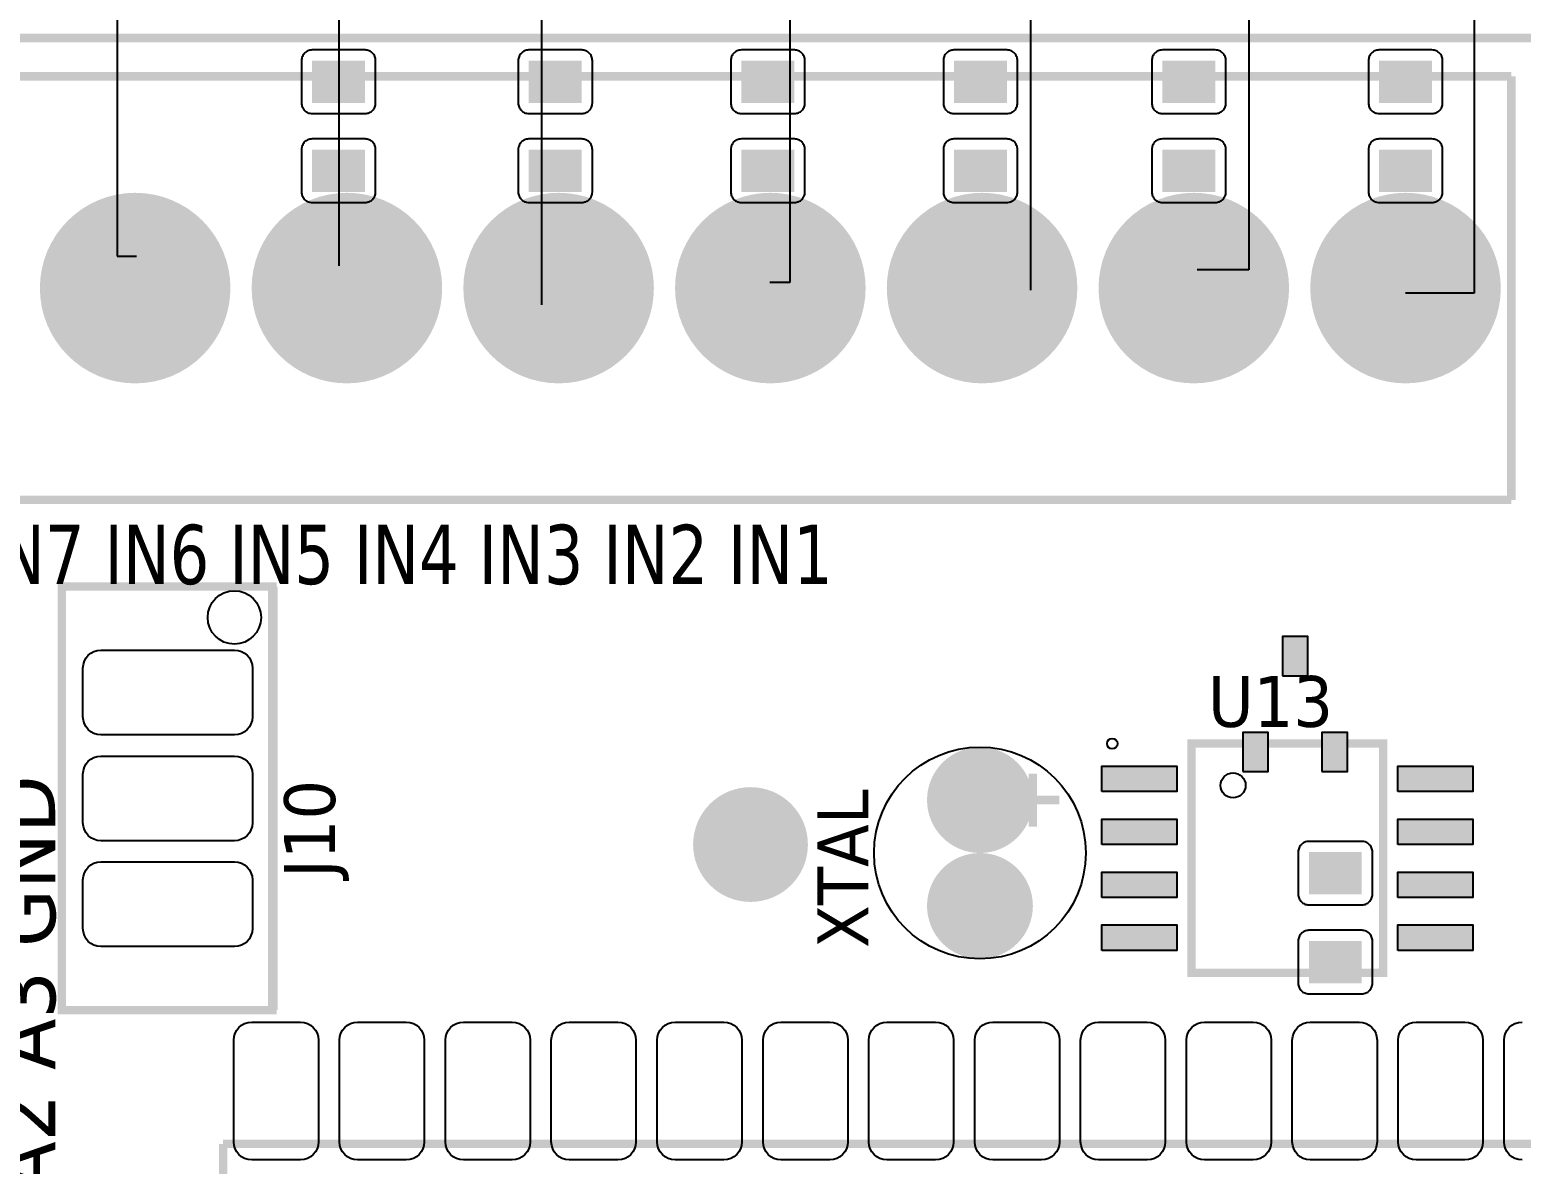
# Model space of a CAD drawing. Header units: millimetres. Extents: x 123.5 to 144.3, y 105.4 to 121.6.
# Drawn here: x 126.4 to 128.936, y 114.852 to 116.781 of the extents above; entities that cross this region are included whole.
import ezdxf

# ---------------------------------------------------------------- set-up
doc = ezdxf.new("R2010")
doc.units = ezdxf.units.MM
doc.layers.add('DESC', color=250, linetype='Continuous')
doc.layers.add('WIRES', color=7, linetype='Continuous')
doc.styles.get("Standard").update_dxf_attribs({"font": 'tahoma.ttf'})

# ---------------------------------------------------------------- blocks, each defined once
blk = doc.blocks.new('RPAD')
blk.add_trace([(-0.5, -0.5), (-0.5, 0.5), (0.5, -0.5), (0.5, 0.5)])
blk = doc.blocks.new('EPAD')
at = {"const_width": 0.5}
blk.add_lwpolyline([(-0.25, 0, 1), (0.25, 0, 1)], format="xyb", close=True, dxfattribs=at)
blk = doc.blocks.new('DIELEC-AUT006')
for points, const_width in [([(145.7768, 111.1683), (155.7749, 111.1683), (155.7749, 115.8809), (145.7768, 115.8809), (145.7768, 111.1683)], 0.012), ([(145.7768, 111.1683), (155.7749, 111.1683), (155.7749, 115.8809), (145.7768, 115.8809), (145.7768, 111.1683)], 0.012), ([(145.7768, 111.1683), (155.7749, 111.1683), (155.7749, 115.8809), (145.7768, 115.8809), (145.7768, 111.1683)], 0.012), ([(146.2256, 115.2266), (146.2256, 115.8266), (148.6256, 115.8266)], 0.012), ([(146.2256, 115.2266), (146.2256, 115.8266), (148.6256, 115.8266)], 0.012), ([(146.2256, 115.2266), (146.2256, 115.8266), (148.6256, 115.8266)], 0.012), ([(148.6256, 115.2266), (148.6256, 115.8266)], 0.012), ([(148.6256, 115.2266), (148.6256, 115.8266)], 0.012), ([(148.6256, 115.2266), (148.6256, 115.8266)], 0.012), ([(148.6256, 115.2266), (146.2256, 115.2266)], 0.012), ([(148.6256, 115.2266), (146.2256, 115.2266)], 0.012), ([(148.6256, 115.2266), (146.2256, 115.2266)], 0.012), ([(146.5717, 114.5037), (146.8699, 114.5037), (146.8699, 115.1037), (146.5717, 115.1037), (146.5717, 114.5037)], 0.012), ([(146.5717, 114.5037), (146.8699, 114.5037), (146.8699, 115.1037), (146.5717, 115.1037), (146.5717, 114.5037)], 0.012), ([(146.5717, 114.5037), (146.8699, 114.5037), (146.8699, 115.1037), (146.5717, 115.1037), (146.5717, 114.5037)], 0.012), ([(146.8717, 115.1037), (146.8717, 114.5037)], 0.012), ([(146.8717, 115.1037), (146.8717, 114.5037)], 0.012), ([(146.8717, 115.1037), (146.8717, 114.5037)], 0.012), ([(148.1722, 114.5564), (148.4439, 114.5564), (148.4439, 114.8812), (148.1722, 114.8812), (148.1722, 114.5564)], 0.0118), ([(148.1722, 114.5564), (148.4439, 114.5564), (148.4439, 114.8812), (148.1722, 114.8812), (148.1722, 114.5564)], 0.0118), ([(148.1722, 114.5564), (148.4439, 114.5564), (148.4439, 114.8812), (148.1722, 114.8812), (148.1722, 114.5564)], 0.0118), ([(147.9476, 114.8388), (147.9476, 114.7638)], 0.012), ([(147.9476, 114.8388), (147.9476, 114.7638)], 0.012), ([(147.9476, 114.8388), (147.9476, 114.7638)], 0.012), ([(147.9851, 114.8013), (147.9101, 114.8013)], 0.012), ([(147.9851, 114.8013), (147.9101, 114.8013)], 0.012), ([(147.9851, 114.8013), (147.9101, 114.8013)], 0.012), ([(146.8002, 114.0892), (146.8002, 114.3142)], 0.012), ([(146.8002, 114.3142), (149.8002, 114.3142)], 0.012), ([(146.8002, 114.0892), (146.8002, 114.3142)], 0.012), ([(146.8002, 114.3142), (149.8002, 114.3142)], 0.012), ([(146.8002, 114.0892), (146.8002, 114.3142)], 0.012), ([(146.8002, 114.3142), (149.8002, 114.3142)], 0.012)]:
    blk.add_lwpolyline(points, dxfattribs=dict(const_width=const_width))
for points in [[(147.0163, 115.7889), (147.0163, 115.8489), (147.0163, 115.8504), (147.016, 115.852), (147.0157, 115.8534), (147.0152, 115.8548), (147.0146, 115.8561), (147.0138, 115.8573), (147.013, 115.8585), (147.012, 115.8596), (147.0109, 115.8605), (147.0098, 115.8614), (147.0085, 115.8621), (147.0072, 115.8627), (147.0058, 115.8632), (147.0044, 115.8636), (147.0029, 115.8638), (147.0013, 115.8639), (146.9263, 115.8639), (146.9248, 115.8638), (146.9233, 115.8636), (146.9218, 115.8632), (146.9204, 115.8627), (146.9191, 115.8621), (146.9179, 115.8614), (146.9167, 115.8605), (146.9157, 115.8596), (146.9147, 115.8585), (146.9139, 115.8573), (146.9131, 115.8561), (146.9125, 115.8548), (146.912, 115.8534), (146.9116, 115.852), (146.9114, 115.8504), (146.9113, 115.8489), (146.9113, 115.7889), (146.9114, 115.7873), (146.9116, 115.7858), (146.912, 115.7844), (146.9125, 115.783), (146.9131, 115.7817), (146.9139, 115.7804), (146.9147, 115.7793), (146.9157, 115.7782), (146.9167, 115.7773), (146.9179, 115.7764), (146.9191, 115.7757), (146.9204, 115.775), (146.9218, 115.7746), (146.9233, 115.7742), (146.9248, 115.774), (146.9263, 115.7739), (147.0013, 115.7739), (147.0029, 115.774), (147.0044, 115.7742), (147.0058, 115.7746), (147.0072, 115.775), (147.0085, 115.7757), (147.0098, 115.7764), (147.0109, 115.7773), (147.012, 115.7782), (147.013, 115.7793), (147.0138, 115.7804), (147.0146, 115.7817), (147.0152, 115.783), (147.0157, 115.7844), (147.016, 115.7858), (147.0163, 115.7873), (147.0163, 115.7889)], [(147.3234, 115.7889), (147.3234, 115.8489), (147.3233, 115.8504), (147.3231, 115.852), (147.3228, 115.8534), (147.3223, 115.8548), (147.3216, 115.8561), (147.3209, 115.8573), (147.32, 115.8585), (147.3191, 115.8596), (147.318, 115.8605), (147.3169, 115.8614), (147.3156, 115.8621), (147.3143, 115.8627), (147.3129, 115.8632), (147.3115, 115.8636), (147.31, 115.8638), (147.3084, 115.8639), (147.2334, 115.8639), (147.2319, 115.8638), (147.2303, 115.8636), (147.2289, 115.8632), (147.2275, 115.8627), (147.2262, 115.8621), (147.225, 115.8614), (147.2238, 115.8605), (147.2228, 115.8596), (147.2218, 115.8585), (147.2209, 115.8573), (147.2202, 115.8561), (147.2196, 115.8548), (147.2191, 115.8534), (147.2187, 115.852), (147.2185, 115.8504), (147.2184, 115.8489), (147.2184, 115.7889), (147.2185, 115.7873), (147.2187, 115.7858), (147.2191, 115.7844), (147.2196, 115.783), (147.2202, 115.7817), (147.2209, 115.7804), (147.2218, 115.7793), (147.2228, 115.7782), (147.2238, 115.7773), (147.225, 115.7764), (147.2262, 115.7757), (147.2275, 115.775), (147.2289, 115.7746), (147.2303, 115.7742), (147.2319, 115.774), (147.2334, 115.7739), (147.3084, 115.7739), (147.31, 115.774), (147.3115, 115.7742), (147.3129, 115.7746), (147.3143, 115.775), (147.3156, 115.7757), (147.3169, 115.7764), (147.318, 115.7773), (147.3191, 115.7782), (147.32, 115.7793), (147.3209, 115.7804), (147.3216, 115.7817), (147.3223, 115.783), (147.3228, 115.7844), (147.3231, 115.7858), (147.3233, 115.7873), (147.3234, 115.7889)], [(147.6246, 115.7889), (147.6246, 115.8489), (147.6245, 115.8504), (147.6243, 115.852), (147.6239, 115.8534), (147.6234, 115.8548), (147.6228, 115.8561), (147.6221, 115.8573), (147.6212, 115.8585), (147.6203, 115.8596), (147.6192, 115.8605), (147.6181, 115.8614), (147.6168, 115.8621), (147.6155, 115.8627), (147.6141, 115.8632), (147.6127, 115.8636), (147.6112, 115.8638), (147.6096, 115.8639), (147.5346, 115.8639), (147.533, 115.8638), (147.5315, 115.8636), (147.5301, 115.8632), (147.5287, 115.8627), (147.5274, 115.8621), (147.5261, 115.8614), (147.525, 115.8605), (147.5239, 115.8596), (147.523, 115.8585), (147.5221, 115.8573), (147.5214, 115.8561), (147.5208, 115.8548), (147.5203, 115.8534), (147.5199, 115.852), (147.5197, 115.8504), (147.5196, 115.8489), (147.5196, 115.7889), (147.5197, 115.7873), (147.5199, 115.7858), (147.5203, 115.7844), (147.5208, 115.783), (147.5214, 115.7817), (147.5221, 115.7804), (147.523, 115.7793), (147.5239, 115.7782), (147.525, 115.7773), (147.5261, 115.7764), (147.5274, 115.7757), (147.5287, 115.775), (147.5301, 115.7746), (147.5315, 115.7742), (147.533, 115.774), (147.5346, 115.7739), (147.6096, 115.7739), (147.6112, 115.774), (147.6127, 115.7742), (147.6141, 115.7746), (147.6155, 115.775), (147.6168, 115.7757), (147.6181, 115.7764), (147.6192, 115.7773), (147.6203, 115.7782), (147.6212, 115.7793), (147.6221, 115.7804), (147.6228, 115.7817), (147.6234, 115.783), (147.6239, 115.7844), (147.6243, 115.7858), (147.6245, 115.7873), (147.6246, 115.7889)], [(147.9258, 115.7889), (147.9258, 115.8489), (147.9257, 115.8504), (147.9255, 115.852), (147.9251, 115.8534), (147.9246, 115.8548), (147.924, 115.8561), (147.9233, 115.8573), (147.9224, 115.8585), (147.9214, 115.8596), (147.9204, 115.8605), (147.9192, 115.8614), (147.918, 115.8621), (147.9167, 115.8627), (147.9153, 115.8632), (147.9138, 115.8636), (147.9123, 115.8638), (147.9108, 115.8639), (147.8358, 115.8639), (147.8342, 115.8638), (147.8327, 115.8636), (147.8313, 115.8632), (147.8299, 115.8627), (147.8286, 115.8621), (147.8273, 115.8614), (147.8262, 115.8605), (147.8251, 115.8596), (147.8242, 115.8585), (147.8233, 115.8573), (147.8226, 115.8561), (147.8219, 115.8548), (147.8214, 115.8534), (147.8211, 115.852), (147.8209, 115.8504), (147.8208, 115.8489), (147.8208, 115.7889), (147.8209, 115.7873), (147.8211, 115.7858), (147.8214, 115.7844), (147.8219, 115.783), (147.8226, 115.7817), (147.8233, 115.7804), (147.8242, 115.7793), (147.8251, 115.7782), (147.8262, 115.7773), (147.8273, 115.7764), (147.8286, 115.7757), (147.8299, 115.775), (147.8313, 115.7746), (147.8327, 115.7742), (147.8342, 115.774), (147.8358, 115.7739), (147.9108, 115.7739), (147.9123, 115.774), (147.9138, 115.7742), (147.9153, 115.7746), (147.9167, 115.775), (147.918, 115.7757), (147.9192, 115.7764), (147.9204, 115.7773), (147.9214, 115.7782), (147.9224, 115.7793), (147.9233, 115.7804), (147.924, 115.7817), (147.9246, 115.783), (147.9251, 115.7844), (147.9255, 115.7858), (147.9257, 115.7873), (147.9258, 115.7889)], [(148.2211, 115.7889), (148.2211, 115.8489), (148.221, 115.8504), (148.2208, 115.852), (148.2204, 115.8534), (148.2199, 115.8548), (148.2193, 115.8561), (148.2185, 115.8573), (148.2177, 115.8585), (148.2167, 115.8596), (148.2157, 115.8605), (148.2145, 115.8614), (148.2133, 115.8621), (148.212, 115.8627), (148.2106, 115.8632), (148.2091, 115.8636), (148.2076, 115.8638), (148.2061, 115.8639), (148.1311, 115.8639), (148.1295, 115.8638), (148.128, 115.8636), (148.1265, 115.8632), (148.1252, 115.8627), (148.1238, 115.8621), (148.1226, 115.8614), (148.1215, 115.8605), (148.1204, 115.8596), (148.1194, 115.8585), (148.1186, 115.8573), (148.1178, 115.8561), (148.1172, 115.8548), (148.1167, 115.8534), (148.1164, 115.852), (148.1161, 115.8504), (148.1161, 115.8489), (148.1161, 115.7889), (148.1161, 115.7873), (148.1164, 115.7858), (148.1167, 115.7844), (148.1172, 115.783), (148.1178, 115.7817), (148.1186, 115.7804), (148.1194, 115.7793), (148.1204, 115.7782), (148.1215, 115.7773), (148.1226, 115.7764), (148.1238, 115.7757), (148.1252, 115.775), (148.1265, 115.7746), (148.128, 115.7742), (148.1295, 115.774), (148.1311, 115.7739), (148.2061, 115.7739), (148.2076, 115.774), (148.2091, 115.7742), (148.2106, 115.7746), (148.212, 115.775), (148.2133, 115.7757), (148.2145, 115.7764), (148.2157, 115.7773), (148.2167, 115.7782), (148.2177, 115.7793), (148.2185, 115.7804), (148.2193, 115.7817), (148.2199, 115.783), (148.2204, 115.7844), (148.2208, 115.7858), (148.221, 115.7873), (148.2211, 115.7889)], [(148.5281, 115.7889), (148.5281, 115.8489), (148.5281, 115.8504), (148.5278, 115.852), (148.5275, 115.8534), (148.527, 115.8548), (148.5264, 115.8561), (148.5256, 115.8573), (148.5248, 115.8585), (148.5238, 115.8596), (148.5227, 115.8605), (148.5216, 115.8614), (148.5204, 115.8621), (148.519, 115.8627), (148.5177, 115.8632), (148.5162, 115.8636), (148.5147, 115.8638), (148.5131, 115.8639), (148.4381, 115.8639), (148.4366, 115.8638), (148.4351, 115.8636), (148.4336, 115.8632), (148.4322, 115.8627), (148.4309, 115.8621), (148.4297, 115.8614), (148.4285, 115.8605), (148.4275, 115.8596), (148.4265, 115.8585), (148.4257, 115.8573), (148.4249, 115.8561), (148.4243, 115.8548), (148.4238, 115.8534), (148.4234, 115.852), (148.4232, 115.8504), (148.4231, 115.8489), (148.4231, 115.7889), (148.4232, 115.7873), (148.4234, 115.7858), (148.4238, 115.7844), (148.4243, 115.783), (148.4249, 115.7817), (148.4257, 115.7804), (148.4265, 115.7793), (148.4275, 115.7782), (148.4285, 115.7773), (148.4297, 115.7764), (148.4309, 115.7757), (148.4322, 115.775), (148.4336, 115.7746), (148.4351, 115.7742), (148.4366, 115.774), (148.4381, 115.7739), (148.5131, 115.7739), (148.5147, 115.774), (148.5162, 115.7742), (148.5177, 115.7746), (148.519, 115.775), (148.5204, 115.7757), (148.5216, 115.7764), (148.5227, 115.7773), (148.5238, 115.7782), (148.5248, 115.7793), (148.5256, 115.7804), (148.5264, 115.7817), (148.527, 115.783), (148.5275, 115.7844), (148.5278, 115.7858), (148.5281, 115.7873), (148.5281, 115.7889)], [(147.0163, 115.6629), (147.0163, 115.7229), (147.0163, 115.7244), (147.016, 115.726), (147.0157, 115.7274), (147.0152, 115.7288), (147.0146, 115.7301), (147.0138, 115.7313), (147.013, 115.7325), (147.012, 115.7336), (147.0109, 115.7345), (147.0098, 115.7354), (147.0085, 115.7361), (147.0072, 115.7367), (147.0058, 115.7372), (147.0044, 115.7376), (147.0029, 115.7378), (147.0013, 115.7379), (146.9263, 115.7379), (146.9248, 115.7378), (146.9233, 115.7376), (146.9218, 115.7372), (146.9204, 115.7367), (146.9191, 115.7361), (146.9179, 115.7354), (146.9167, 115.7345), (146.9157, 115.7336), (146.9147, 115.7325), (146.9139, 115.7313), (146.9131, 115.7301), (146.9125, 115.7288), (146.912, 115.7274), (146.9116, 115.726), (146.9114, 115.7244), (146.9113, 115.7229), (146.9113, 115.6629), (146.9114, 115.6613), (146.9116, 115.6598), (146.912, 115.6584), (146.9125, 115.657), (146.9131, 115.6557), (146.9139, 115.6544), (146.9147, 115.6533), (146.9157, 115.6522), (146.9167, 115.6513), (146.9179, 115.6504), (146.9191, 115.6497), (146.9204, 115.649), (146.9218, 115.6486), (146.9233, 115.6482), (146.9248, 115.648), (146.9263, 115.6479), (147.0013, 115.6479), (147.0029, 115.648), (147.0044, 115.6482), (147.0058, 115.6486), (147.0072, 115.649), (147.0085, 115.6497), (147.0098, 115.6504), (147.0109, 115.6513), (147.012, 115.6522), (147.013, 115.6533), (147.0138, 115.6544), (147.0146, 115.6557), (147.0152, 115.657), (147.0157, 115.6584), (147.016, 115.6598), (147.0163, 115.6613), (147.0163, 115.6629)], [(147.3234, 115.6629), (147.3234, 115.7229), (147.3233, 115.7244), (147.3231, 115.726), (147.3228, 115.7274), (147.3223, 115.7288), (147.3216, 115.7301), (147.3209, 115.7313), (147.32, 115.7325), (147.3191, 115.7336), (147.318, 115.7345), (147.3169, 115.7354), (147.3156, 115.7361), (147.3143, 115.7367), (147.3129, 115.7372), (147.3115, 115.7376), (147.31, 115.7378), (147.3084, 115.7379), (147.2334, 115.7379), (147.2319, 115.7378), (147.2303, 115.7376), (147.2289, 115.7372), (147.2275, 115.7367), (147.2262, 115.7361), (147.225, 115.7354), (147.2238, 115.7345), (147.2228, 115.7336), (147.2218, 115.7325), (147.2209, 115.7313), (147.2202, 115.7301), (147.2196, 115.7288), (147.2191, 115.7274), (147.2187, 115.726), (147.2185, 115.7244), (147.2184, 115.7229), (147.2184, 115.6629), (147.2185, 115.6613), (147.2187, 115.6598), (147.2191, 115.6584), (147.2196, 115.657), (147.2202, 115.6557), (147.2209, 115.6544), (147.2218, 115.6533), (147.2228, 115.6522), (147.2238, 115.6513), (147.225, 115.6504), (147.2262, 115.6497), (147.2275, 115.649), (147.2289, 115.6486), (147.2303, 115.6482), (147.2319, 115.648), (147.2334, 115.6479), (147.3084, 115.6479), (147.31, 115.648), (147.3115, 115.6482), (147.3129, 115.6486), (147.3143, 115.649), (147.3156, 115.6497), (147.3169, 115.6504), (147.318, 115.6513), (147.3191, 115.6522), (147.32, 115.6533), (147.3209, 115.6544), (147.3216, 115.6557), (147.3223, 115.657), (147.3228, 115.6584), (147.3231, 115.6598), (147.3233, 115.6613), (147.3234, 115.6629)], [(147.6246, 115.6629), (147.6246, 115.7229), (147.6245, 115.7244), (147.6243, 115.726), (147.6239, 115.7274), (147.6234, 115.7288), (147.6228, 115.7301), (147.6221, 115.7313), (147.6212, 115.7325), (147.6203, 115.7336), (147.6192, 115.7345), (147.6181, 115.7354), (147.6168, 115.7361), (147.6155, 115.7367), (147.6141, 115.7372), (147.6127, 115.7376), (147.6112, 115.7378), (147.6096, 115.7379), (147.5346, 115.7379), (147.533, 115.7378), (147.5315, 115.7376), (147.5301, 115.7372), (147.5287, 115.7367), (147.5274, 115.7361), (147.5261, 115.7354), (147.525, 115.7345), (147.5239, 115.7336), (147.523, 115.7325), (147.5221, 115.7313), (147.5214, 115.7301), (147.5208, 115.7288), (147.5203, 115.7274), (147.5199, 115.726), (147.5197, 115.7244), (147.5196, 115.7229), (147.5196, 115.6629), (147.5197, 115.6613), (147.5199, 115.6598), (147.5203, 115.6584), (147.5208, 115.657), (147.5214, 115.6557), (147.5221, 115.6544), (147.523, 115.6533), (147.5239, 115.6522), (147.525, 115.6513), (147.5261, 115.6504), (147.5274, 115.6497), (147.5287, 115.649), (147.5301, 115.6486), (147.5315, 115.6482), (147.533, 115.648), (147.5346, 115.6479), (147.6096, 115.6479), (147.6112, 115.648), (147.6127, 115.6482), (147.6141, 115.6486), (147.6155, 115.649), (147.6168, 115.6497), (147.6181, 115.6504), (147.6192, 115.6513), (147.6203, 115.6522), (147.6212, 115.6533), (147.6221, 115.6544), (147.6228, 115.6557), (147.6234, 115.657), (147.6239, 115.6584), (147.6243, 115.6598), (147.6245, 115.6613), (147.6246, 115.6629)], [(147.9258, 115.6629), (147.9258, 115.7229), (147.9257, 115.7244), (147.9255, 115.726), (147.9251, 115.7274), (147.9246, 115.7288), (147.924, 115.7301), (147.9233, 115.7313), (147.9224, 115.7325), (147.9214, 115.7336), (147.9204, 115.7345), (147.9192, 115.7354), (147.918, 115.7361), (147.9167, 115.7367), (147.9153, 115.7372), (147.9138, 115.7376), (147.9123, 115.7378), (147.9108, 115.7379), (147.8358, 115.7379), (147.8342, 115.7378), (147.8327, 115.7376), (147.8313, 115.7372), (147.8299, 115.7367), (147.8286, 115.7361), (147.8273, 115.7354), (147.8262, 115.7345), (147.8251, 115.7336), (147.8242, 115.7325), (147.8233, 115.7313), (147.8226, 115.7301), (147.8219, 115.7288), (147.8214, 115.7274), (147.8211, 115.726), (147.8209, 115.7244), (147.8208, 115.7229), (147.8208, 115.6629), (147.8209, 115.6613), (147.8211, 115.6598), (147.8214, 115.6584), (147.8219, 115.657), (147.8226, 115.6557), (147.8233, 115.6544), (147.8242, 115.6533), (147.8251, 115.6522), (147.8262, 115.6513), (147.8273, 115.6504), (147.8286, 115.6497), (147.8299, 115.649), (147.8313, 115.6486), (147.8327, 115.6482), (147.8342, 115.648), (147.8358, 115.6479), (147.9108, 115.6479), (147.9123, 115.648), (147.9138, 115.6482), (147.9153, 115.6486), (147.9167, 115.649), (147.918, 115.6497), (147.9192, 115.6504), (147.9204, 115.6513), (147.9214, 115.6522), (147.9224, 115.6533), (147.9233, 115.6544), (147.924, 115.6557), (147.9246, 115.657), (147.9251, 115.6584), (147.9255, 115.6598), (147.9257, 115.6613), (147.9258, 115.6629)], [(148.2211, 115.6629), (148.2211, 115.7229), (148.221, 115.7244), (148.2208, 115.726), (148.2204, 115.7274), (148.2199, 115.7288), (148.2193, 115.7301), (148.2185, 115.7313), (148.2177, 115.7325), (148.2167, 115.7336), (148.2157, 115.7345), (148.2145, 115.7354), (148.2133, 115.7361), (148.212, 115.7367), (148.2106, 115.7372), (148.2091, 115.7376), (148.2076, 115.7378), (148.2061, 115.7379), (148.1311, 115.7379), (148.1295, 115.7378), (148.128, 115.7376), (148.1265, 115.7372), (148.1252, 115.7367), (148.1238, 115.7361), (148.1226, 115.7354), (148.1215, 115.7345), (148.1204, 115.7336), (148.1194, 115.7325), (148.1186, 115.7313), (148.1178, 115.7301), (148.1172, 115.7288), (148.1167, 115.7274), (148.1164, 115.726), (148.1161, 115.7244), (148.1161, 115.7229), (148.1161, 115.6629), (148.1161, 115.6613), (148.1164, 115.6598), (148.1167, 115.6584), (148.1172, 115.657), (148.1178, 115.6557), (148.1186, 115.6544), (148.1194, 115.6533), (148.1204, 115.6522), (148.1215, 115.6513), (148.1226, 115.6504), (148.1238, 115.6497), (148.1252, 115.649), (148.1265, 115.6486), (148.128, 115.6482), (148.1295, 115.648), (148.1311, 115.6479), (148.2061, 115.6479), (148.2076, 115.648), (148.2091, 115.6482), (148.2106, 115.6486), (148.212, 115.649), (148.2133, 115.6497), (148.2145, 115.6504), (148.2157, 115.6513), (148.2167, 115.6522), (148.2177, 115.6533), (148.2185, 115.6544), (148.2193, 115.6557), (148.2199, 115.657), (148.2204, 115.6584), (148.2208, 115.6598), (148.221, 115.6613), (148.2211, 115.6629)], [(148.5281, 115.6629), (148.5281, 115.7229), (148.5281, 115.7244), (148.5278, 115.726), (148.5275, 115.7274), (148.527, 115.7288), (148.5264, 115.7301), (148.5256, 115.7313), (148.5248, 115.7325), (148.5238, 115.7336), (148.5227, 115.7345), (148.5216, 115.7354), (148.5204, 115.7361), (148.519, 115.7367), (148.5177, 115.7372), (148.5162, 115.7376), (148.5147, 115.7378), (148.5131, 115.7379), (148.4381, 115.7379), (148.4366, 115.7378), (148.4351, 115.7376), (148.4336, 115.7372), (148.4322, 115.7367), (148.4309, 115.7361), (148.4297, 115.7354), (148.4285, 115.7345), (148.4275, 115.7336), (148.4265, 115.7325), (148.4257, 115.7313), (148.4249, 115.7301), (148.4243, 115.7288), (148.4238, 115.7274), (148.4234, 115.726), (148.4232, 115.7244), (148.4231, 115.7229), (148.4231, 115.6629), (148.4232, 115.6613), (148.4234, 115.6598), (148.4238, 115.6584), (148.4243, 115.657), (148.4249, 115.6557), (148.4257, 115.6544), (148.4265, 115.6533), (148.4275, 115.6522), (148.4285, 115.6513), (148.4297, 115.6504), (148.4309, 115.6497), (148.4322, 115.649), (148.4336, 115.6486), (148.4351, 115.6482), (148.4366, 115.648), (148.4381, 115.6479), (148.5131, 115.6479), (148.5147, 115.648), (148.5162, 115.6482), (148.5177, 115.6486), (148.519, 115.649), (148.5204, 115.6497), (148.5216, 115.6504), (148.5227, 115.6513), (148.5238, 115.6522), (148.5248, 115.6533), (148.5256, 115.6544), (148.5264, 115.6557), (148.527, 115.657), (148.5275, 115.6584), (148.5278, 115.6598), (148.5281, 115.6613), (148.5281, 115.6629)], [(148.3011, 114.9775), (148.3371, 114.9775), (148.3371, 115.033), (148.3011, 115.033), (148.3011, 114.9775)], [(146.8417, 114.9882), (146.8417, 114.9192), (146.8412, 114.914), (146.8397, 114.9092), (146.8374, 114.9049), (146.8343, 114.9011), (146.8306, 114.898), (146.8262, 114.8957), (146.8214, 114.8942), (146.8162, 114.8937), (146.6272, 114.8937), (146.622, 114.8942), (146.6172, 114.8957), (146.6128, 114.898), (146.6091, 114.9011), (146.606, 114.9049), (146.6037, 114.9092), (146.6022, 114.914), (146.6017, 114.9192), (146.6017, 114.9882), (146.6022, 114.9934), (146.6037, 114.9983), (146.606, 115.0026), (146.6091, 115.0064), (146.6128, 115.0094), (146.6172, 115.0118), (146.622, 115.0132), (146.6272, 115.0137), (146.8162, 115.0137), (146.8214, 115.0132), (146.8262, 115.0118), (146.8306, 115.0094), (146.8343, 115.0064), (146.8374, 115.0026), (146.8397, 114.9983), (146.8412, 114.9934), (146.8417, 114.9882)], [(148.245, 114.8417), (148.281, 114.8417), (148.281, 114.8972), (148.245, 114.8972), (148.245, 114.8417)], [(148.3572, 114.8417), (148.3932, 114.8417), (148.3932, 114.8972), (148.3572, 114.8972), (148.3572, 114.8417)], [(146.8417, 114.8382), (146.8417, 114.7692), (146.8412, 114.764), (146.8397, 114.7592), (146.8374, 114.7549), (146.8343, 114.7511), (146.8306, 114.748), (146.8262, 114.7457), (146.8214, 114.7442), (146.8162, 114.7437), (146.6272, 114.7437), (146.622, 114.7442), (146.6172, 114.7457), (146.6128, 114.748), (146.6091, 114.7511), (146.606, 114.7549), (146.6037, 114.7592), (146.6022, 114.764), (146.6017, 114.7692), (146.6017, 114.8382), (146.6022, 114.8434), (146.6037, 114.8483), (146.606, 114.8526), (146.6091, 114.8564), (146.6128, 114.8594), (146.6172, 114.8618), (146.622, 114.8632), (146.6272, 114.8637), (146.8162, 114.8637), (146.8214, 114.8632), (146.8262, 114.8618), (146.8306, 114.8594), (146.8343, 114.8564), (146.8374, 114.8526), (146.8397, 114.8483), (146.8412, 114.8434), (146.8417, 114.8382)], [(148.0452, 114.8133), (148.0452, 114.8493), (148.1517, 114.8493), (148.1517, 114.8133), (148.0452, 114.8133)], [(148.4645, 114.8133), (148.4645, 114.8493), (148.571, 114.8493), (148.571, 114.8133), (148.4645, 114.8133)], [(148.0452, 114.7383), (148.0452, 114.7743), (148.1517, 114.7743), (148.1517, 114.7383), (148.0452, 114.7383)], [(148.4645, 114.7383), (148.4645, 114.7743), (148.571, 114.7743), (148.571, 114.7383), (148.4645, 114.7383)], [(148.4286, 114.6678), (148.4286, 114.7278), (148.4286, 114.7294), (148.4283, 114.7309), (148.428, 114.7323), (148.4275, 114.7337), (148.4269, 114.735), (148.4261, 114.7363), (148.4253, 114.7374), (148.4243, 114.7385), (148.4232, 114.7394), (148.4221, 114.7403), (148.4209, 114.741), (148.4195, 114.7416), (148.4182, 114.7421), (148.4167, 114.7425), (148.4152, 114.7427), (148.4136, 114.7428), (148.3386, 114.7428), (148.3371, 114.7427), (148.3356, 114.7425), (148.3341, 114.7421), (148.3327, 114.7416), (148.3314, 114.741), (148.3302, 114.7403), (148.329, 114.7394), (148.328, 114.7385), (148.327, 114.7374), (148.3262, 114.7363), (148.3254, 114.735), (148.3248, 114.7337), (148.3243, 114.7323), (148.3239, 114.7309), (148.3237, 114.7294), (148.3236, 114.7278), (148.3236, 114.6678), (148.3237, 114.6662), (148.3239, 114.6647), (148.3243, 114.6633), (148.3248, 114.6619), (148.3254, 114.6606), (148.3262, 114.6593), (148.327, 114.6582), (148.328, 114.6571), (148.329, 114.6562), (148.3302, 114.6553), (148.3314, 114.6546), (148.3327, 114.654), (148.3341, 114.6535), (148.3356, 114.6531), (148.3371, 114.6529), (148.3386, 114.6528), (148.4136, 114.6528), (148.4152, 114.6529), (148.4167, 114.6531), (148.4182, 114.6535), (148.4195, 114.654), (148.4209, 114.6546), (148.4221, 114.6553), (148.4232, 114.6562), (148.4243, 114.6571), (148.4253, 114.6582), (148.4261, 114.6593), (148.4269, 114.6606), (148.4275, 114.6619), (148.428, 114.6633), (148.4283, 114.6647), (148.4286, 114.6662), (148.4286, 114.6678)], [(146.8417, 114.6882), (146.8417, 114.6192), (146.8412, 114.614), (146.8397, 114.6092), (146.8374, 114.6049), (146.8343, 114.6011), (146.8306, 114.598), (146.8262, 114.5957), (146.8214, 114.5942), (146.8162, 114.5937), (146.6272, 114.5937), (146.622, 114.5942), (146.6172, 114.5957), (146.6128, 114.598), (146.6091, 114.6011), (146.606, 114.6049), (146.6037, 114.6092), (146.6022, 114.614), (146.6017, 114.6192), (146.6017, 114.6882), (146.6022, 114.6934), (146.6037, 114.6983), (146.606, 114.7026), (146.6091, 114.7064), (146.6128, 114.7094), (146.6172, 114.7118), (146.622, 114.7132), (146.6272, 114.7137), (146.8162, 114.7137), (146.8214, 114.7132), (146.8262, 114.7118), (146.8306, 114.7094), (146.8343, 114.7064), (146.8374, 114.7026), (146.8397, 114.6983), (146.8412, 114.6934), (146.8417, 114.6882)], [(148.0452, 114.6633), (148.0452, 114.6993), (148.1517, 114.6993), (148.1517, 114.6633), (148.0452, 114.6633)], [(148.4645, 114.6633), (148.4645, 114.6993), (148.571, 114.6993), (148.571, 114.6633), (148.4645, 114.6633)], [(148.0452, 114.5883), (148.0452, 114.6243), (148.1517, 114.6243), (148.1517, 114.5883), (148.0452, 114.5883)], [(148.4286, 114.5418), (148.4286, 114.6018), (148.4286, 114.6034), (148.4283, 114.6049), (148.428, 114.6063), (148.4275, 114.6077), (148.4269, 114.609), (148.4261, 114.6103), (148.4253, 114.6114), (148.4243, 114.6125), (148.4232, 114.6134), (148.4221, 114.6143), (148.4209, 114.615), (148.4195, 114.6156), (148.4182, 114.6161), (148.4167, 114.6165), (148.4152, 114.6167), (148.4136, 114.6168), (148.3386, 114.6168), (148.3371, 114.6167), (148.3356, 114.6165), (148.3341, 114.6161), (148.3327, 114.6156), (148.3314, 114.615), (148.3302, 114.6143), (148.329, 114.6134), (148.328, 114.6125), (148.327, 114.6114), (148.3262, 114.6103), (148.3254, 114.609), (148.3248, 114.6077), (148.3243, 114.6063), (148.3239, 114.6049), (148.3237, 114.6034), (148.3236, 114.6018), (148.3236, 114.5418), (148.3237, 114.5402), (148.3239, 114.5387), (148.3243, 114.5373), (148.3248, 114.5359), (148.3254, 114.5346), (148.3262, 114.5333), (148.327, 114.5322), (148.328, 114.5311), (148.329, 114.5302), (148.3302, 114.5293), (148.3314, 114.5286), (148.3327, 114.528), (148.3341, 114.5275), (148.3356, 114.5271), (148.3371, 114.5269), (148.3386, 114.5268), (148.4136, 114.5268), (148.4152, 114.5269), (148.4167, 114.5271), (148.4182, 114.5275), (148.4195, 114.528), (148.4209, 114.5286), (148.4221, 114.5293), (148.4232, 114.5302), (148.4243, 114.5311), (148.4253, 114.5322), (148.4261, 114.5333), (148.4269, 114.5346), (148.4275, 114.5359), (148.428, 114.5373), (148.4283, 114.5387), (148.4286, 114.5402), (148.4286, 114.5418)], [(148.4645, 114.5883), (148.4645, 114.6243), (148.571, 114.6243), (148.571, 114.5883), (148.4645, 114.5883)], [(146.9097, 114.2917), (146.8407, 114.2917), (146.8355, 114.2922), (146.8307, 114.2936), (146.8264, 114.296), (146.8226, 114.299), (146.8195, 114.3028), (146.8172, 114.3071), (146.8158, 114.312), (146.8152, 114.3172), (146.8152, 114.4612), (146.8158, 114.4664), (146.8172, 114.4712), (146.8195, 114.4755), (146.8226, 114.4793), (146.8264, 114.4824), (146.8307, 114.4847), (146.8355, 114.4862), (146.8407, 114.4867), (146.9097, 114.4867), (146.915, 114.4862), (146.9198, 114.4847), (146.9241, 114.4824), (146.9279, 114.4793), (146.931, 114.4755), (146.9333, 114.4712), (146.9347, 114.4664), (146.9352, 114.4612), (146.9352, 114.3172), (146.9347, 114.312), (146.9333, 114.3071), (146.931, 114.3028), (146.9279, 114.299), (146.9241, 114.296), (146.9198, 114.2936), (146.915, 114.2922), (146.9097, 114.2917)], [(147.0597, 114.2917), (146.9907, 114.2917), (146.9855, 114.2922), (146.9807, 114.2936), (146.9764, 114.296), (146.9726, 114.299), (146.9695, 114.3028), (146.9672, 114.3071), (146.9658, 114.312), (146.9652, 114.3172), (146.9652, 114.4612), (146.9658, 114.4664), (146.9672, 114.4712), (146.9695, 114.4755), (146.9726, 114.4793), (146.9764, 114.4824), (146.9807, 114.4847), (146.9855, 114.4862), (146.9907, 114.4867), (147.0597, 114.4867), (147.065, 114.4862), (147.0698, 114.4847), (147.0741, 114.4824), (147.0779, 114.4793), (147.081, 114.4755), (147.0833, 114.4712), (147.0847, 114.4664), (147.0852, 114.4612), (147.0852, 114.3172), (147.0847, 114.312), (147.0833, 114.3071), (147.081, 114.3028), (147.0779, 114.299), (147.0741, 114.296), (147.0698, 114.2936), (147.065, 114.2922), (147.0597, 114.2917)], [(147.2097, 114.2917), (147.1407, 114.2917), (147.1355, 114.2922), (147.1307, 114.2936), (147.1264, 114.296), (147.1226, 114.299), (147.1195, 114.3028), (147.1172, 114.3071), (147.1158, 114.312), (147.1152, 114.3172), (147.1152, 114.4612), (147.1158, 114.4664), (147.1172, 114.4712), (147.1195, 114.4755), (147.1226, 114.4793), (147.1264, 114.4824), (147.1307, 114.4847), (147.1355, 114.4862), (147.1407, 114.4867), (147.2097, 114.4867), (147.215, 114.4862), (147.2198, 114.4847), (147.2241, 114.4824), (147.2279, 114.4793), (147.231, 114.4755), (147.2333, 114.4712), (147.2347, 114.4664), (147.2352, 114.4612), (147.2352, 114.3172), (147.2347, 114.312), (147.2333, 114.3071), (147.231, 114.3028), (147.2279, 114.299), (147.2241, 114.296), (147.2198, 114.2936), (147.215, 114.2922), (147.2097, 114.2917)], [(147.3597, 114.2917), (147.2907, 114.2917), (147.2855, 114.2922), (147.2807, 114.2936), (147.2764, 114.296), (147.2726, 114.299), (147.2695, 114.3028), (147.2672, 114.3071), (147.2658, 114.312), (147.2652, 114.3172), (147.2652, 114.4612), (147.2658, 114.4664), (147.2672, 114.4712), (147.2695, 114.4755), (147.2726, 114.4793), (147.2764, 114.4824), (147.2807, 114.4847), (147.2855, 114.4862), (147.2907, 114.4867), (147.3597, 114.4867), (147.365, 114.4862), (147.3698, 114.4847), (147.3741, 114.4824), (147.3779, 114.4793), (147.381, 114.4755), (147.3833, 114.4712), (147.3847, 114.4664), (147.3852, 114.4612), (147.3852, 114.3172), (147.3847, 114.312), (147.3833, 114.3071), (147.381, 114.3028), (147.3779, 114.299), (147.3741, 114.296), (147.3698, 114.2936), (147.365, 114.2922), (147.3597, 114.2917)], [(147.5097, 114.2917), (147.4407, 114.2917), (147.4355, 114.2922), (147.4307, 114.2936), (147.4264, 114.296), (147.4226, 114.299), (147.4195, 114.3028), (147.4172, 114.3071), (147.4158, 114.312), (147.4152, 114.3172), (147.4152, 114.4612), (147.4158, 114.4664), (147.4172, 114.4712), (147.4195, 114.4755), (147.4226, 114.4793), (147.4264, 114.4824), (147.4307, 114.4847), (147.4355, 114.4862), (147.4407, 114.4867), (147.5097, 114.4867), (147.515, 114.4862), (147.5198, 114.4847), (147.5241, 114.4824), (147.5279, 114.4793), (147.531, 114.4755), (147.5333, 114.4712), (147.5347, 114.4664), (147.5352, 114.4612), (147.5352, 114.3172), (147.5347, 114.312), (147.5333, 114.3071), (147.531, 114.3028), (147.5279, 114.299), (147.5241, 114.296), (147.5198, 114.2936), (147.515, 114.2922), (147.5097, 114.2917)], [(147.6597, 114.2917), (147.5907, 114.2917), (147.5855, 114.2922), (147.5807, 114.2936), (147.5764, 114.296), (147.5726, 114.299), (147.5695, 114.3028), (147.5672, 114.3071), (147.5658, 114.312), (147.5652, 114.3172), (147.5652, 114.4612), (147.5658, 114.4664), (147.5672, 114.4712), (147.5695, 114.4755), (147.5726, 114.4793), (147.5764, 114.4824), (147.5807, 114.4847), (147.5855, 114.4862), (147.5907, 114.4867), (147.6597, 114.4867), (147.665, 114.4862), (147.6698, 114.4847), (147.6741, 114.4824), (147.6779, 114.4793), (147.681, 114.4755), (147.6833, 114.4712), (147.6847, 114.4664), (147.6852, 114.4612), (147.6852, 114.3172), (147.6847, 114.312), (147.6833, 114.3071), (147.681, 114.3028), (147.6779, 114.299), (147.6741, 114.296), (147.6698, 114.2936), (147.665, 114.2922), (147.6597, 114.2917)], [(147.8097, 114.2917), (147.7407, 114.2917), (147.7355, 114.2922), (147.7307, 114.2936), (147.7264, 114.296), (147.7226, 114.299), (147.7195, 114.3028), (147.7172, 114.3071), (147.7158, 114.312), (147.7152, 114.3172), (147.7152, 114.4612), (147.7158, 114.4664), (147.7172, 114.4712), (147.7195, 114.4755), (147.7226, 114.4793), (147.7264, 114.4824), (147.7307, 114.4847), (147.7355, 114.4862), (147.7407, 114.4867), (147.8097, 114.4867), (147.815, 114.4862), (147.8198, 114.4847), (147.8241, 114.4824), (147.8279, 114.4793), (147.831, 114.4755), (147.8333, 114.4712), (147.8347, 114.4664), (147.8352, 114.4612), (147.8352, 114.3172), (147.8347, 114.312), (147.8333, 114.3071), (147.831, 114.3028), (147.8279, 114.299), (147.8241, 114.296), (147.8198, 114.2936), (147.815, 114.2922), (147.8097, 114.2917)], [(147.9597, 114.2917), (147.8907, 114.2917), (147.8855, 114.2922), (147.8807, 114.2936), (147.8764, 114.296), (147.8726, 114.299), (147.8695, 114.3028), (147.8672, 114.3071), (147.8658, 114.312), (147.8652, 114.3172), (147.8652, 114.4612), (147.8658, 114.4664), (147.8672, 114.4712), (147.8695, 114.4755), (147.8726, 114.4793), (147.8764, 114.4824), (147.8807, 114.4847), (147.8855, 114.4862), (147.8907, 114.4867), (147.9597, 114.4867), (147.965, 114.4862), (147.9698, 114.4847), (147.9741, 114.4824), (147.9779, 114.4793), (147.981, 114.4755), (147.9833, 114.4712), (147.9847, 114.4664), (147.9852, 114.4612), (147.9852, 114.3172), (147.9847, 114.312), (147.9833, 114.3071), (147.981, 114.3028), (147.9779, 114.299), (147.9741, 114.296), (147.9698, 114.2936), (147.965, 114.2922), (147.9597, 114.2917)], [(148.1097, 114.2917), (148.0407, 114.2917), (148.0355, 114.2922), (148.0307, 114.2936), (148.0264, 114.296), (148.0226, 114.299), (148.0195, 114.3028), (148.0172, 114.3071), (148.0158, 114.312), (148.0152, 114.3172), (148.0152, 114.4612), (148.0158, 114.4664), (148.0172, 114.4712), (148.0195, 114.4755), (148.0226, 114.4793), (148.0264, 114.4824), (148.0307, 114.4847), (148.0355, 114.4862), (148.0407, 114.4867), (148.1097, 114.4867), (148.115, 114.4862), (148.1198, 114.4847), (148.1241, 114.4824), (148.1279, 114.4793), (148.131, 114.4755), (148.1333, 114.4712), (148.1347, 114.4664), (148.1352, 114.4612), (148.1352, 114.3172), (148.1347, 114.312), (148.1333, 114.3071), (148.131, 114.3028), (148.1279, 114.299), (148.1241, 114.296), (148.1198, 114.2936), (148.115, 114.2922), (148.1097, 114.2917)], [(148.2597, 114.2917), (148.1907, 114.2917), (148.1855, 114.2922), (148.1807, 114.2936), (148.1764, 114.296), (148.1726, 114.299), (148.1695, 114.3028), (148.1672, 114.3071), (148.1658, 114.312), (148.1652, 114.3172), (148.1652, 114.4612), (148.1658, 114.4664), (148.1672, 114.4712), (148.1695, 114.4755), (148.1726, 114.4793), (148.1764, 114.4824), (148.1807, 114.4847), (148.1855, 114.4862), (148.1907, 114.4867), (148.2597, 114.4867), (148.265, 114.4862), (148.2698, 114.4847), (148.2741, 114.4824), (148.2779, 114.4793), (148.281, 114.4755), (148.2833, 114.4712), (148.2847, 114.4664), (148.2852, 114.4612), (148.2852, 114.3172), (148.2847, 114.312), (148.2833, 114.3071), (148.281, 114.3028), (148.2779, 114.299), (148.2741, 114.296), (148.2698, 114.2936), (148.265, 114.2922), (148.2597, 114.2917)], [(148.4097, 114.2917), (148.3407, 114.2917), (148.3355, 114.2922), (148.3307, 114.2936), (148.3264, 114.296), (148.3226, 114.299), (148.3195, 114.3028), (148.3172, 114.3071), (148.3158, 114.312), (148.3152, 114.3172), (148.3152, 114.4612), (148.3158, 114.4664), (148.3172, 114.4712), (148.3195, 114.4755), (148.3226, 114.4793), (148.3264, 114.4824), (148.3307, 114.4847), (148.3355, 114.4862), (148.3407, 114.4867), (148.4097, 114.4867), (148.415, 114.4862), (148.4198, 114.4847), (148.4241, 114.4824), (148.4279, 114.4793), (148.431, 114.4755), (148.4333, 114.4712), (148.4347, 114.4664), (148.4352, 114.4612), (148.4352, 114.3172), (148.4347, 114.312), (148.4333, 114.3071), (148.431, 114.3028), (148.4279, 114.299), (148.4241, 114.296), (148.4198, 114.2936), (148.415, 114.2922), (148.4097, 114.2917)], [(148.5597, 114.2917), (148.4907, 114.2917), (148.4855, 114.2922), (148.4807, 114.2936), (148.4764, 114.296), (148.4726, 114.299), (148.4695, 114.3028), (148.4672, 114.3071), (148.4658, 114.312), (148.4652, 114.3172), (148.4652, 114.4612), (148.4658, 114.4664), (148.4672, 114.4712), (148.4695, 114.4755), (148.4726, 114.4793), (148.4764, 114.4824), (148.4807, 114.4847), (148.4855, 114.4862), (148.4907, 114.4867), (148.5597, 114.4867), (148.565, 114.4862), (148.5698, 114.4847), (148.5741, 114.4824), (148.5779, 114.4793), (148.581, 114.4755), (148.5833, 114.4712), (148.5847, 114.4664), (148.5852, 114.4612), (148.5852, 114.3172), (148.5847, 114.312), (148.5833, 114.3071), (148.581, 114.3028), (148.5779, 114.299), (148.5741, 114.296), (148.5698, 114.2936), (148.565, 114.2922), (148.5597, 114.2917)]]:
    blk.add_lwpolyline(points, close=True)
blk.add_lwpolyline([(148.6407, 114.2917), (148.6355, 114.2922), (148.6307, 114.2936), (148.6264, 114.296), (148.6226, 114.299), (148.6195, 114.3028), (148.6172, 114.3071), (148.6158, 114.312), (148.6152, 114.3172), (148.6152, 114.4612), (148.6158, 114.4664), (148.6172, 114.4712), (148.6195, 114.4755), (148.6226, 114.4793), (148.6264, 114.4824), (148.6307, 114.4847), (148.6355, 114.4862), (148.6407, 114.4867)])
for centre, radius in [((146.8162, 115.06), 0.0378), ((146.8162, 115.06), 0.0378), ((146.8162, 115.06), 0.0378), ((147.8726, 114.7263), 0.15), ((147.8726, 114.7263), 0.15), ((147.8726, 114.7263), 0.15), ((148.06, 114.8812), 0.00738), ((148.06, 114.8812), 0.00738), ((148.06, 114.8812), 0.00738), ((148.2313, 114.8221), 0.0177), ((148.2313, 114.8221), 0.0177), ((148.2313, 114.8221), 0.0177)]:
    blk.add_circle(centre, radius)
at = {"zscale": 1.5}
for p, xscale, yscale, rotation in [((146.9638, 115.8189), 0.06, 0.07500000000000001, 270), ((147.2709, 115.8189), 0.06, 0.07500000000000001, 270), ((147.5721, 115.8189), 0.06, 0.07500000000000001, 270), ((147.8733, 115.8189), 0.06, 0.07500000000000001, 270), ((148.1686, 115.8189), 0.06, 0.07500000000000001, 270), ((148.4756, 115.8189), 0.06, 0.07500000000000001, 270), ((146.9638, 115.6929), 0.06, 0.07500000000000001, 270), ((147.2709, 115.6929), 0.06, 0.07500000000000001, 270), ((147.5721, 115.6929), 0.06, 0.07500000000000001, 270), ((147.8733, 115.6929), 0.06, 0.07500000000000001, 270), ((148.1686, 115.6929), 0.06, 0.07500000000000001, 270), ((148.4756, 115.6929), 0.06, 0.07500000000000001, 270), ((148.3191, 115.0053), 0.036, 0.05549999999999999, 180), ((148.263, 114.8695), 0.036, 0.05549999999999999, 180), ((148.3752, 114.8695), 0.036, 0.05549999999999999, 180), ((148.0984, 114.8313), 0.036, 0.1065, 90), ((148.5177, 114.8313), 0.036, 0.1065, 90), ((148.0984, 114.7563), 0.036, 0.1065, 90), ((148.5177, 114.7563), 0.036, 0.1065, 90), ((148.3761, 114.6978), 0.06, 0.07500000000000001, 270), ((148.0984, 114.6813), 0.036, 0.1065, 90), ((148.5177, 114.6813), 0.036, 0.1065, 90), ((148.0984, 114.6063), 0.036, 0.1065, 90), ((148.5177, 114.6063), 0.036, 0.1065, 90), ((148.3761, 114.5718), 0.06, 0.07500000000000001, 270)]:
    blk.add_blockref('RPAD', p, dxfattribs=dict(at, xscale=xscale, yscale=yscale, rotation=rotation))
for p, xscale, yscale in [((146.6756, 115.5266), 0.27, 0.27), ((146.9756, 115.5266), 0.27, 0.27), ((147.2756, 115.5266), 0.27, 0.27), ((147.5756, 115.5266), 0.27, 0.27), ((147.8756, 115.5266), 0.27, 0.27), ((148.1756, 115.5266), 0.27, 0.27), ((148.4756, 115.5266), 0.27, 0.27), ((147.8726, 114.8013), 0.15, 0.15), ((147.5475, 114.7383), 0.1626375, 0.1626375), ((147.8726, 114.6513), 0.15, 0.15)]:
    blk.add_blockref('EPAD', p, dxfattribs=dict(at, xscale=xscale, yscale=yscale))
for s, height, width, p in [('IN8 IN7 IN6 IN5 IN4 IN3 IN2 IN1', 0.084, 0.892857, (146.2788, 115.1073)), ('IN8 IN7 IN6 IN5 IN4 IN3 IN2 IN1', 0.084, 0.892857, (146.2788, 115.1073)), ('IN8 IN7 IN6 IN5 IN4 IN3 IN2 IN1', 0.084, 0.892857, (146.2788, 115.1073)), ('U13', 0.072, 1.041667, (148.1956, 114.905)), ('U13', 0.072, 1.041667, (148.1956, 114.905)), ('U13', 0.072, 1.041667, (148.1956, 114.905))]:
    blk.add_text(s, height=height, dxfattribs=dict(width=width)).set_placement(p)
for s, height, width, p in [('A2 A3 GND', 0.084, 1.071429, (146.5623, 114.2451)), ('A2 A3 GND', 0.084, 1.071429, (146.5623, 114.2451)), ('A2 A3 GND', 0.084, 1.071429, (146.5623, 114.2451)), ('J10', 0.072, 1.041667, (146.9587, 114.6912)), ('J10', 0.072, 1.041667, (146.9587, 114.6912)), ('J10', 0.072, 1.041667, (146.9587, 114.6912)), ('XTAL', 0.072, 1.041667, (147.7144, 114.5918)), ('XTAL', 0.072, 1.041667, (147.7144, 114.5918)), ('XTAL', 0.072, 1.041667, (147.7144, 114.5918))]:
    blk.add_text(s, height=height, rotation=90, dxfattribs=dict(width=width)).set_placement(p)

msp = doc.modelspace()

# ---------------------------------------------------------------- linework, layer by layer
at = {"layer": 'WIRES'}
for p, q in [((128.1016, 117.5092), (128.1016, 116.3382)), ((127.6924, 117.5017), (127.6924, 116.3515)), ((128.4733, 117.4979), (128.4733, 116.3728)), ((128.8562, 117.4867), (128.8562, 116.333)), ((126.926, 117.4134), (126.926, 116.3797)), ((126.5487, 117.3885), (126.5487, 116.3962)), ((127.2707, 117.3795), (127.2707, 116.3135)), ((126.5487, 116.3962), (126.5816, 116.3962)), ((128.4733, 116.3728), (128.3852, 116.3728)), ((127.6924, 116.3515), (127.6586, 116.3515)), ((128.8562, 116.333), (128.7396, 116.333))]:
    msp.add_line(p, q, dxfattribs=at)

# ---------------------------------------------------------------- block references
at = {"layer": 'DESC', "xscale": 1.2, "yscale": 1.2, "zscale": 1.2}
msp.add_blockref('DIELEC-AUT006', (-49.4312, -22.2901), dxfattribs=at)

doc.saveas('drawing.dxf')
